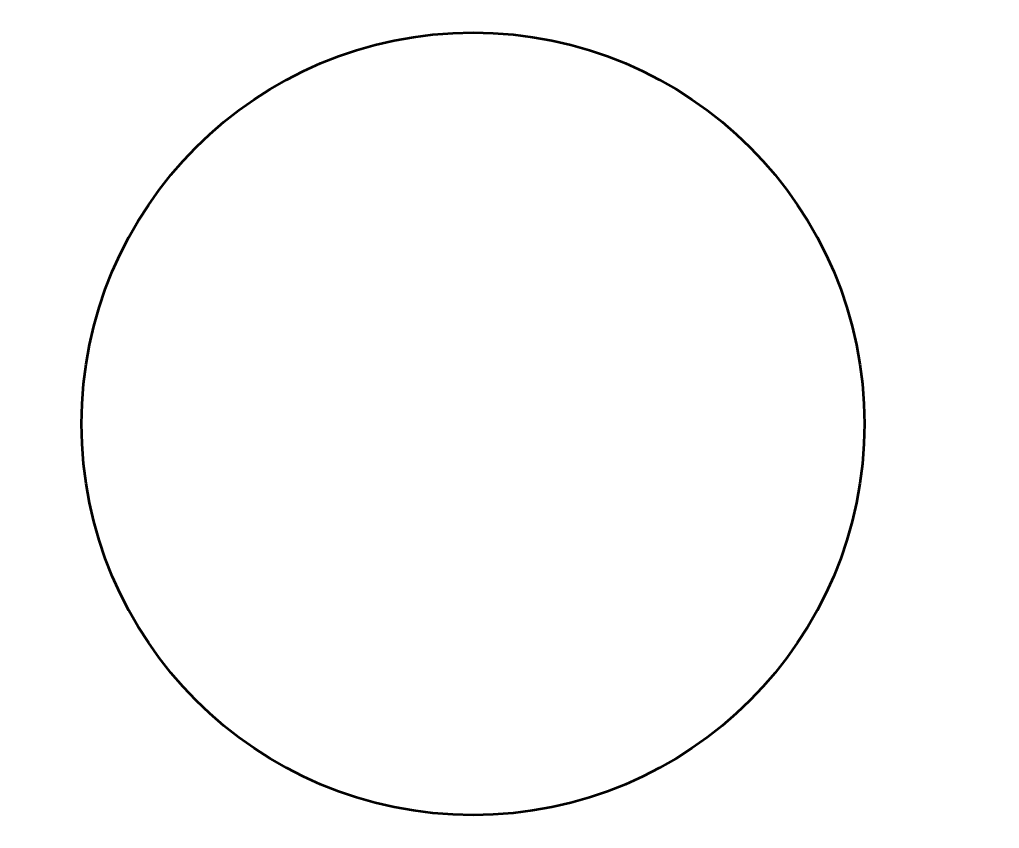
# Model space of a CAD drawing. Header units: centimetres. Extents: x -10.4 to 10.4, y -14.9 to 14.9.
# Drawn here: x -3.19 to 3.7, y 5.87 to 11.55 of the extents above; entities that cross this region are included whole.
import ezdxf

# ---------------------------------------------------------------- set-up
doc = ezdxf.new("R2010")
doc.units = ezdxf.units.CM
doc.header["$MEASUREMENT"] = 0
doc.layers.add('Layer 1', color=7, linetype='Continuous')

msp = doc.modelspace()

# ---------------------------------------------------------------- linework, layer by layer
at = {"layer": 'Layer 1', "lineweight": 53}
msp.add_ellipse((0.00005, 8.71322), major_axis=(0, 2.75005), ratio=1, dxfattribs=at)
msp.add_open_spline([(-10.45, -14.45), (-10.45, -14.45), (-10.45, 14.45), (-10.45, 14.45), (-10.45, 14.45), (-10.45, 14.72614), (-10.22614, 14.95), (-9.95, 14.95), (-9.95, 14.95), (-9.95, 14.95), (9.95, 14.95), (9.95, 14.95), (9.95, 14.95), (10.22614, 14.95), (10.45, 14.72614), (10.45, 14.45), (10.45, 14.45), (10.45, 14.45), (10.45, -14.45), (10.45, -14.45), (10.45, -14.45), (10.45, -14.72614), (10.22614, -14.95), (9.95, -14.95), (9.95, -14.95), (9.95, -14.95), (-9.95, -14.95), (-9.95, -14.95), (-9.95, -14.95), (-10.22614, -14.95), (-10.45, -14.72614), (-10.45, -14.45)], degree=3, knots=[0, 0, 0, 0, 0.1111111, 0.1111111, 0.1111111, 0.1111111, 0.2222222, 0.2222222, 0.2222222, 0.2222222, 0.3333333, 0.3333333, 0.3333333, 0.3333333, 0.4444444, 0.4444444, 0.4444444, 0.4444444, 0.5555556, 0.5555556, 0.5555556, 0.5555556, 0.6666667, 0.6666667, 0.6666667, 0.6666667, 0.7777778, 0.7777778, 0.7777778, 0.7777778, 1, 1, 1, 1], dxfattribs=at)

doc.saveas('drawing.dxf')
